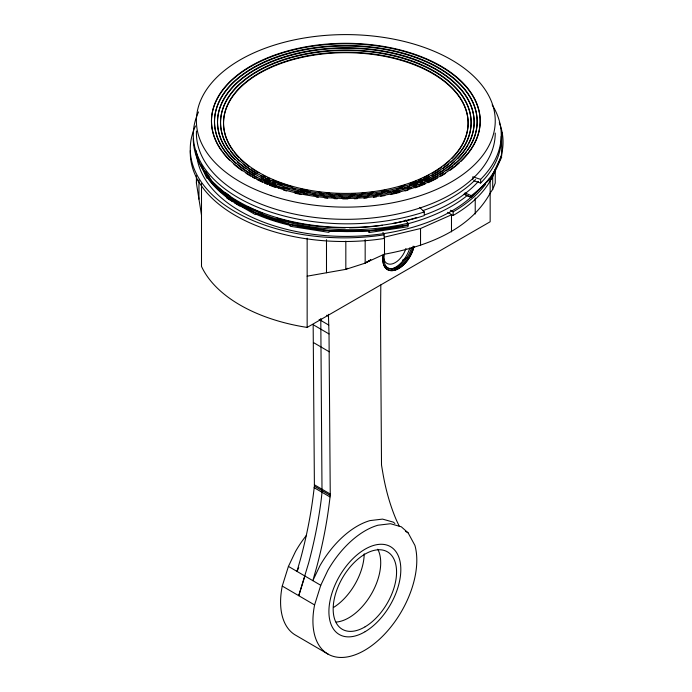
<?xml version="1.0" encoding="UTF-8"?>
<svg xmlns="http://www.w3.org/2000/svg" width="692" height="692" viewBox="0 0 692 692"><rect width="100%" height="100%" fill="white"/><g stroke="black" fill="none" stroke-linecap="round" stroke-linejoin="round"><path stroke-width="1.04" d="M196.407 154.013L196.39 155.847L206.796 178.155M201.381 164.765L206.804 176.313L226.907 196.355L226.898 198.189L255.322 214.598L256.896 213.43M226.907 196.355L255.331 212.764L290.138 224.424L290.13 226.267L328.959 232.382L329.427 230.332M405.694 220.021L408.003 223.231L407.977 226.742L369.156 232.547L369.165 230.713L407.995 224.9M464.159 194.21L471.226 197.497L471.235 195.663A153.979 88.273 0.3 0 0 499.287 122.622M489.227 178.795L491.311 179.297L491.32 177.463L501.726 155.406L501.726 132.198L501.717 134.04M380.816 284.94L380.496 316.002L381.508 465.024L382.788 472.61A356.363 204.512 -59.7 0 0 396.533 520.453L399.275 526.266M394.89 523.498L393.376 522.157L382.555 519.104L369.995 520.6A73.464 42.16 -59.7 0 0 319.929 565.727L312.836 580.657L316.555 567.613A367.149 210.697 -59.7 0 0 329.219 503.681L330.257 495.42L329.02 333.951L313.165 324.695L314.402 486.165L313.372 494.425A367.149 210.697 -59.7 0 1 300.7 558.357L296.989 571.393L298.762 567.665M322.316 489.408L321.296 499.053A367.149 210.697 -59.7 0 1 308.632 562.985L298.745 595.691L304.913 576.029M201.502 215.177L196.407 183.086L196.883 180.076M322.014 492.28L320.785 318.493M306.21 535.651A73.464 42.16 -59.7 0 0 295.519 551.472L288.426 566.402L282.258 586.063A73.464 42.16 -59.7 0 0 296.089 635.464L328.423 654.338M320.759 585.285L314.592 604.946A73.464 42.16 -59.7 0 0 365.264 649.952A73.464 42.16 -59.7 0 0 414.923 545.434L408.107 532.831L401.308 526.785L390.487 523.732L377.918 525.228A73.464 42.16 -59.7 0 0 327.852 570.355L320.759 585.285L288.426 566.402M491.311 179.297L501.717 157.084M490.161 193.085L492.704 189.374M451.487 231.889L451.487 214.805L420.537 228.516L384.501 237.131L384.501 254.215C424.923 246.724 469.012 231.206 490.161 193.215M471.226 197.497L491.32 177.463L471.226 197.341L464.055 194.158M347.695 268.28L345.827 269.352L307.153 276.177M370.748 259.777L365.168 263.003L384.501 254.085M345.827 241.119L345.827 269.352L365.168 263.142L370.748 259.915M402.554 260.14L407.216 257.441M201.502 183.518L201.502 266.42A149.42 86.266 0 0 0 307.153 327.42L490.161 221.76L490.161 179.315M369.165 230.713L328.968 230.548L290.138 224.424M472.783 176.771L480.62 179.375L480.62 183.043L473.761 180.759M464.963 192.878L471.235 195.663M450.38 210.238L453.122 211.821L453.122 215.48L447.646 212.314M326.71 315.232L328.475 316.261L329.02 333.951M319.099 319.427L328.778 325.084M313.433 342.549L329.28 351.804M405.469 531.292L408.107 532.831M314.393 484.781L330.24 494.036M314.402 486.165L330.257 495.42M314.09 487.652L329.937 496.908M282.258 586.063L314.592 604.946M419.733 207.401L424.257 211.916L424.257 215.575A153.979 88.896 0 0 1 193.284 138.59M407.891 224.917L407.995 225.064A153.979 88.273 0.3 0 1 206.804 176.477L206.804 176.313M198.215 158.027L196.407 154.178L196.407 150.891M382.927 232.313L384.095 234.83L384.095 238.489A153.979 88.896 0 0 1 190.309 150.527M368.68 230.488L369.156 232.547M328.389 314.315L328.475 316.261M495.247 169.497L495.247 183.086L492.704 189.504L492.704 175.578M475.231 198.007L475.231 214.018M472.783 177.68L472.783 179.513M420.537 228.516L420.537 245.599M365.168 239.666L365.168 263.142M326.494 239.674L326.494 272.769M307.153 238.186L307.153 327.42M198.95 179.92L198.95 199.132M196.407 175.768L196.407 183.086M413.072 246.188A20.907 12.067 -60 0 1 394.674 268.937A20.907 12.067 -60 0 1 384.666 253.168M411.541 247.563A20.907 12.067 -60 0 1 399.362 265.564A20.907 12.067 -60 0 1 385.366 266.091M413.954 246.603A22.412 12.94 -60 0 1 394.916 270.148A22.412 12.94 -60 0 1 383.23 255.478M494.693 171.547A153.979 88.896 0 0 1 492.116 177.411M491.19 179.185A153.979 88.896 0 0 1 453.122 215.48M485.55 184.271A153.979 88.896 0 0 1 453.122 211.821M384.095 234.83A153.979 88.896 0 0 1 195.507 125.953M408.003 223.231A153.979 88.273 0.3 0 1 214.615 183.908M211.121 180.084A153.979 88.273 0.3 0 1 203.145 169.004M197.185 155.302A153.979 88.273 0.3 0 1 196.416 152.335M492.159 104.838A153.979 88.896 0 0 1 480.62 179.375M424.257 211.916A153.979 88.896 0 0 1 253.532 205.455A153.979 88.896 0 0 1 198.535 111.922M501.207 136.488A153.979 88.896 0 0 1 480.62 183.043M377.78 549.223A44.824 25.725 -59.7 0 1 371.595 593.641A44.824 25.725 -59.7 0 1 336.156 622.073M364.217 553.834A44.824 25.725 -59.7 0 1 333.596 607.42M221.708 151.038A134.352 77.565 0 0 1 356.008 44.011A134.352 77.565 0 0 1 460.76 161.521M459.28 162.897A134.352 77.565 0 0 1 450.224 170.18M445.639 173.277A134.352 77.565 0 0 1 440.83 176.2M437.361 178.129A134.352 77.565 0 0 1 428.097 182.679M425.173 183.951A134.352 77.565 0 0 1 415.07 187.826M408.064 190.092A134.352 77.565 0 0 1 405.028 190.983M399.864 192.367A134.352 77.565 0 0 1 390.323 194.547M384.934 195.559A134.352 77.565 0 0 1 380.6 196.277M376.5 196.874A134.352 77.565 0 0 1 373.386 197.272M367.071 197.947A134.352 77.565 0 0 1 363.897 198.215M357.505 198.63A134.352 77.565 0 0 1 354.313 198.768M347.938 198.915A134.352 77.565 0 0 1 342.661 198.898M337.341 198.768A134.352 77.565 0 0 1 334.149 198.63M327.757 198.215A134.352 77.565 0 0 1 324.583 197.947M318.277 197.272A134.352 77.565 0 0 1 316.192 197.012M301.331 194.547A134.352 77.565 0 0 1 294.939 193.146M286.626 190.983A134.352 77.565 0 0 1 283.59 190.092M275.554 187.463A134.352 77.565 0 0 1 269.456 185.171M267.467 184.357A134.352 77.565 0 0 1 264.526 183.103M262.597 182.247A134.352 77.565 0 0 1 256.992 179.539M255.184 178.605A134.352 77.565 0 0 1 252.545 177.178M250.833 176.2A134.352 77.565 0 0 1 246.015 173.277M242.33 170.812A134.352 77.565 0 0 1 233.905 164.263M229.476 160.137A134.352 77.565 0 0 1 222.971 152.742M470.785 197.445A149.42 86.266 0 0 1 309.947 233.887A149.42 86.266 0 0 1 197.09 158.364M413.92 246.3A22.412 12.94 -60 0 1 394.725 270.183A22.412 12.94 -60 0 1 383.221 254.941M467.394 195.429A149.42 86.266 0 0 1 408.168 223.672M348.457 231.517A149.42 86.266 0 0 1 329.444 231.016M290.588 225.428A149.42 86.266 0 0 1 256.542 214.442M239.804 206.052A149.42 86.266 0 0 1 234.415 202.756M232.702 201.623A149.42 86.266 0 0 1 207.297 177.602M236.413 163.788A131.333 75.826 0 0 1 332.731 46.399A131.333 75.826 0 0 1 467.481 150.423M466.2 152.171A131.333 75.826 0 0 1 454.471 164.445M452.897 165.751A131.333 75.826 0 0 1 446.124 170.803M443.408 172.593A131.333 75.826 0 0 1 439.654 174.903M437.828 175.95A131.333 75.826 0 0 1 426.756 181.564M424.793 182.429A131.333 75.826 0 0 1 418.764 184.902M416.705 185.681A131.333 75.826 0 0 1 413.591 186.797M411.498 187.506A131.333 75.826 0 0 1 407.649 188.743M399.673 191.001A131.333 75.826 0 0 1 393.497 192.497M377.763 195.395A131.333 75.826 0 0 1 374.64 195.819M368.308 196.545A131.333 75.826 0 0 1 365.108 196.848M359.753 197.237A131.333 75.826 0 0 1 356.527 197.419M350.091 197.627A131.333 75.826 0 0 1 346.891 197.67M344.763 197.67A131.333 75.826 0 0 1 341.563 197.627M335.127 197.419A131.333 75.826 0 0 1 331.9 197.237M326.546 196.848A131.333 75.826 0 0 1 323.346 196.545M317.014 195.819A131.333 75.826 0 0 1 313.9 195.395M307.603 194.383A131.333 75.826 0 0 1 303.381 193.596M298.157 192.497A131.333 75.826 0 0 1 295.052 191.77M284.014 188.743A131.333 75.826 0 0 1 280.165 187.506M279.11 187.16A131.333 75.826 0 0 1 263.929 181.122M262.017 180.223A131.333 75.826 0 0 1 259.206 178.839M257.372 177.896A131.333 75.826 0 0 1 253.826 175.95M252.961 175.457A131.333 75.826 0 0 1 237.962 165.103M232.841 150.328A122.294 70.601 0 0 1 353.828 52.852A122.294 70.601 0 0 1 451.738 158.606M449.601 160.665A122.294 70.601 0 0 1 443.278 165.968M441.557 167.248A122.294 70.601 0 0 1 432.301 173.234M428.772 175.188A122.294 70.601 0 0 1 423.184 177.991M421.255 178.882A122.294 70.601 0 0 1 418.297 180.18M416.29 181.019A122.294 70.601 0 0 1 410.122 183.371M405.071 185.075A122.294 70.601 0 0 1 399.206 186.831M384.847 190.222A122.294 70.601 0 0 1 381.69 190.81M373.369 192.099A122.294 70.601 0 0 1 370.246 192.488M364.978 193.042A122.294 70.601 0 0 1 361.786 193.31M355.394 193.699A122.294 70.601 0 0 1 352.193 193.821M339.461 193.821A122.294 70.601 0 0 1 336.26 193.699M329.868 193.31A122.294 70.601 0 0 1 326.676 193.042M321.417 192.488A122.294 70.601 0 0 1 318.285 192.099M307.862 190.421A122.294 70.601 0 0 1 300.57 188.899M292.457 186.831A122.294 70.601 0 0 1 285.632 184.764M284.68 184.453A122.294 70.601 0 0 1 272.371 179.756M269.43 178.441A122.294 70.601 0 0 1 267.519 177.533M265.633 176.616A122.294 70.601 0 0 1 262.882 175.188M258.384 172.663A122.294 70.601 0 0 1 251.862 168.493M249.232 166.608A122.294 70.601 0 0 1 240.617 159.298M239.138 157.811A122.294 70.601 0 0 1 234.112 152.032M478.423 181.382A149.42 86.266 0 0 1 424.897 214.805M416.645 217.573A149.42 86.266 0 0 1 392.788 223.507M382.304 225.263A149.42 86.266 0 0 1 349.521 227.85M345.265 227.876A149.42 86.266 0 0 1 277.016 218.179M262.138 213.075A149.42 86.266 0 0 1 257.459 211.172M256.542 210.775A149.42 86.266 0 0 1 248.428 207.029M230.194 196.243A149.42 86.266 0 0 1 225.852 193.025M209.806 177.308A149.42 86.266 0 0 1 205.472 171.201M229.441 149.619A125.304 72.349 0 0 1 358.231 50.827A125.304 72.349 0 0 1 450.786 162.335M448.485 164.298A125.304 72.349 0 0 1 442.681 168.727M440.017 170.535A125.304 72.349 0 0 1 434.438 173.977M433.581 174.462A125.304 72.349 0 0 1 431.843 175.431M429.161 176.849A125.304 72.349 0 0 1 409.517 185.119M402.545 187.333A125.304 72.349 0 0 1 396.395 189.011M387.944 190.957A125.304 72.349 0 0 1 381.5 192.168M372.123 193.552A125.304 72.349 0 0 1 369.009 193.916M362.712 194.504A125.304 72.349 0 0 1 359.546 194.729M354.252 194.997A125.304 72.349 0 0 1 351.086 195.101M340.576 195.101A125.304 72.349 0 0 1 338.457 195.04M332.117 194.729A125.304 72.349 0 0 1 328.942 194.504M322.645 193.916A125.304 72.349 0 0 1 319.531 193.552M310.154 192.168A125.304 72.349 0 0 1 300.518 190.265M295.259 189.011A125.304 72.349 0 0 1 292.162 188.189M282.137 185.119A125.304 72.349 0 0 1 278.02 183.657M275.987 182.887A125.304 72.349 0 0 1 272.985 181.685M271.005 180.854A125.304 72.349 0 0 1 265.261 178.225M263.41 177.316A125.304 72.349 0 0 1 260.702 175.906M257.225 173.977A125.304 72.349 0 0 1 243.169 164.298M239.397 161.011A125.304 72.349 0 0 1 237.313 158.996M236.508 158.174A125.304 72.349 0 0 1 230.704 151.384M217.504 122.328A128.323 74.087 0 0 1 364.148 49.002A128.323 74.087 0 0 1 468.917 143.27M467.982 145.026A128.323 74.087 0 0 1 457.741 158.58M454.073 162.118A128.323 74.087 0 0 1 446.772 168.07M445.008 169.341A128.323 74.087 0 0 1 436.565 174.721M435.692 175.214A128.323 74.087 0 0 1 432.085 177.178M430.225 178.138A128.323 74.087 0 0 1 424.438 180.889M422.449 181.762A128.323 74.087 0 0 1 420.425 182.61M417.345 183.838A128.323 74.087 0 0 1 413.167 185.395M409.024 186.805A128.323 74.087 0 0 1 407.078 187.428M405.114 188.034A128.323 74.087 0 0 1 402.113 188.907M397.009 190.265A128.323 74.087 0 0 1 392.848 191.26M390.746 191.727A128.323 74.087 0 0 1 387.572 192.385M382.243 193.371A128.323 74.087 0 0 1 375.912 194.348M369.563 195.135A128.323 74.087 0 0 1 367.426 195.36M360.956 195.897A128.323 74.087 0 0 1 357.703 196.095M352.289 196.32A128.323 74.087 0 0 1 349.053 196.39M342.601 196.39A128.323 74.087 0 0 1 339.365 196.32M333.951 196.095A128.323 74.087 0 0 1 330.698 195.897M324.228 195.36A128.323 74.087 0 0 1 321.027 195.023M315.742 194.348A128.323 74.087 0 0 1 312.62 193.89M304.082 192.385A128.323 74.087 0 0 1 297.768 191.027M289.541 188.907A128.323 74.087 0 0 1 283.599 187.125M275.347 184.236A128.323 74.087 0 0 1 272.25 183.025M270.217 182.186A128.323 74.087 0 0 1 261.429 178.138M255.088 174.721A128.323 74.087 0 0 1 248.454 170.587M245.764 168.71A128.323 74.087 0 0 1 237.581 162.118M234.7 159.376A128.323 74.087 0 0 1 221.881 141.505M221.44 140.528A128.323 74.087 0 0 1 217.522 123.34M475.525 179.565A149.42 86.266 0 0 1 422.864 210.645M495.247 133.063A149.42 86.266 0 0 1 344.062 219.329A149.42 86.266 0 0 1 196.45 131.03M409.88 247.805A22.412 13.07 -60.1 0 1 391.733 269.015M405.901 248.48A16.504 9.627 -60.1 0 1 393.774 263.349A16.504 9.627 -60.1 0 1 383.627 257.986M365.142 631.675A50.853 29.185 -59.7 0 0 395.859 551.541A50.853 29.185 -59.7 0 0 333.587 588.477A50.853 29.185 -59.7 0 0 365.142 631.675M365.108 626.805A44.824 25.725 -59.7 0 0 392.191 556.169A44.824 25.725 -59.7 0 0 337.298 588.719A44.824 25.725 -59.7 0 0 365.108 626.805M252.961 174.972A131.333 75.826 0 0 0 472.688 140.978A131.333 75.826 0 0 0 311.832 48.111A131.333 75.826 0 0 0 252.961 174.972M278.651 188.042A134.352 77.565 0 0 0 480.179 120.866A134.352 77.565 0 0 0 278.651 53.691A134.352 77.565 0 0 0 278.651 188.042M255.088 174.228A128.323 74.087 0 0 0 469.773 141.021A128.323 74.087 0 0 0 312.62 50.282A128.323 74.087 0 0 0 255.088 174.228M257.225 173.484A125.304 72.349 0 0 0 466.866 141.056A125.304 72.349 0 0 0 313.398 52.454A125.304 72.349 0 0 0 257.225 173.484M271.117 195.576A149.42 86.266 0 0 0 495.247 120.866A149.42 86.266 0 0 0 271.117 46.156A149.42 86.266 0 0 0 271.117 195.576M259.353 172.74A122.294 70.601 0 0 0 463.951 141.09A122.294 70.601 0 0 0 314.177 54.616A122.294 70.601 0 0 0 259.353 172.74"/></g></svg>
